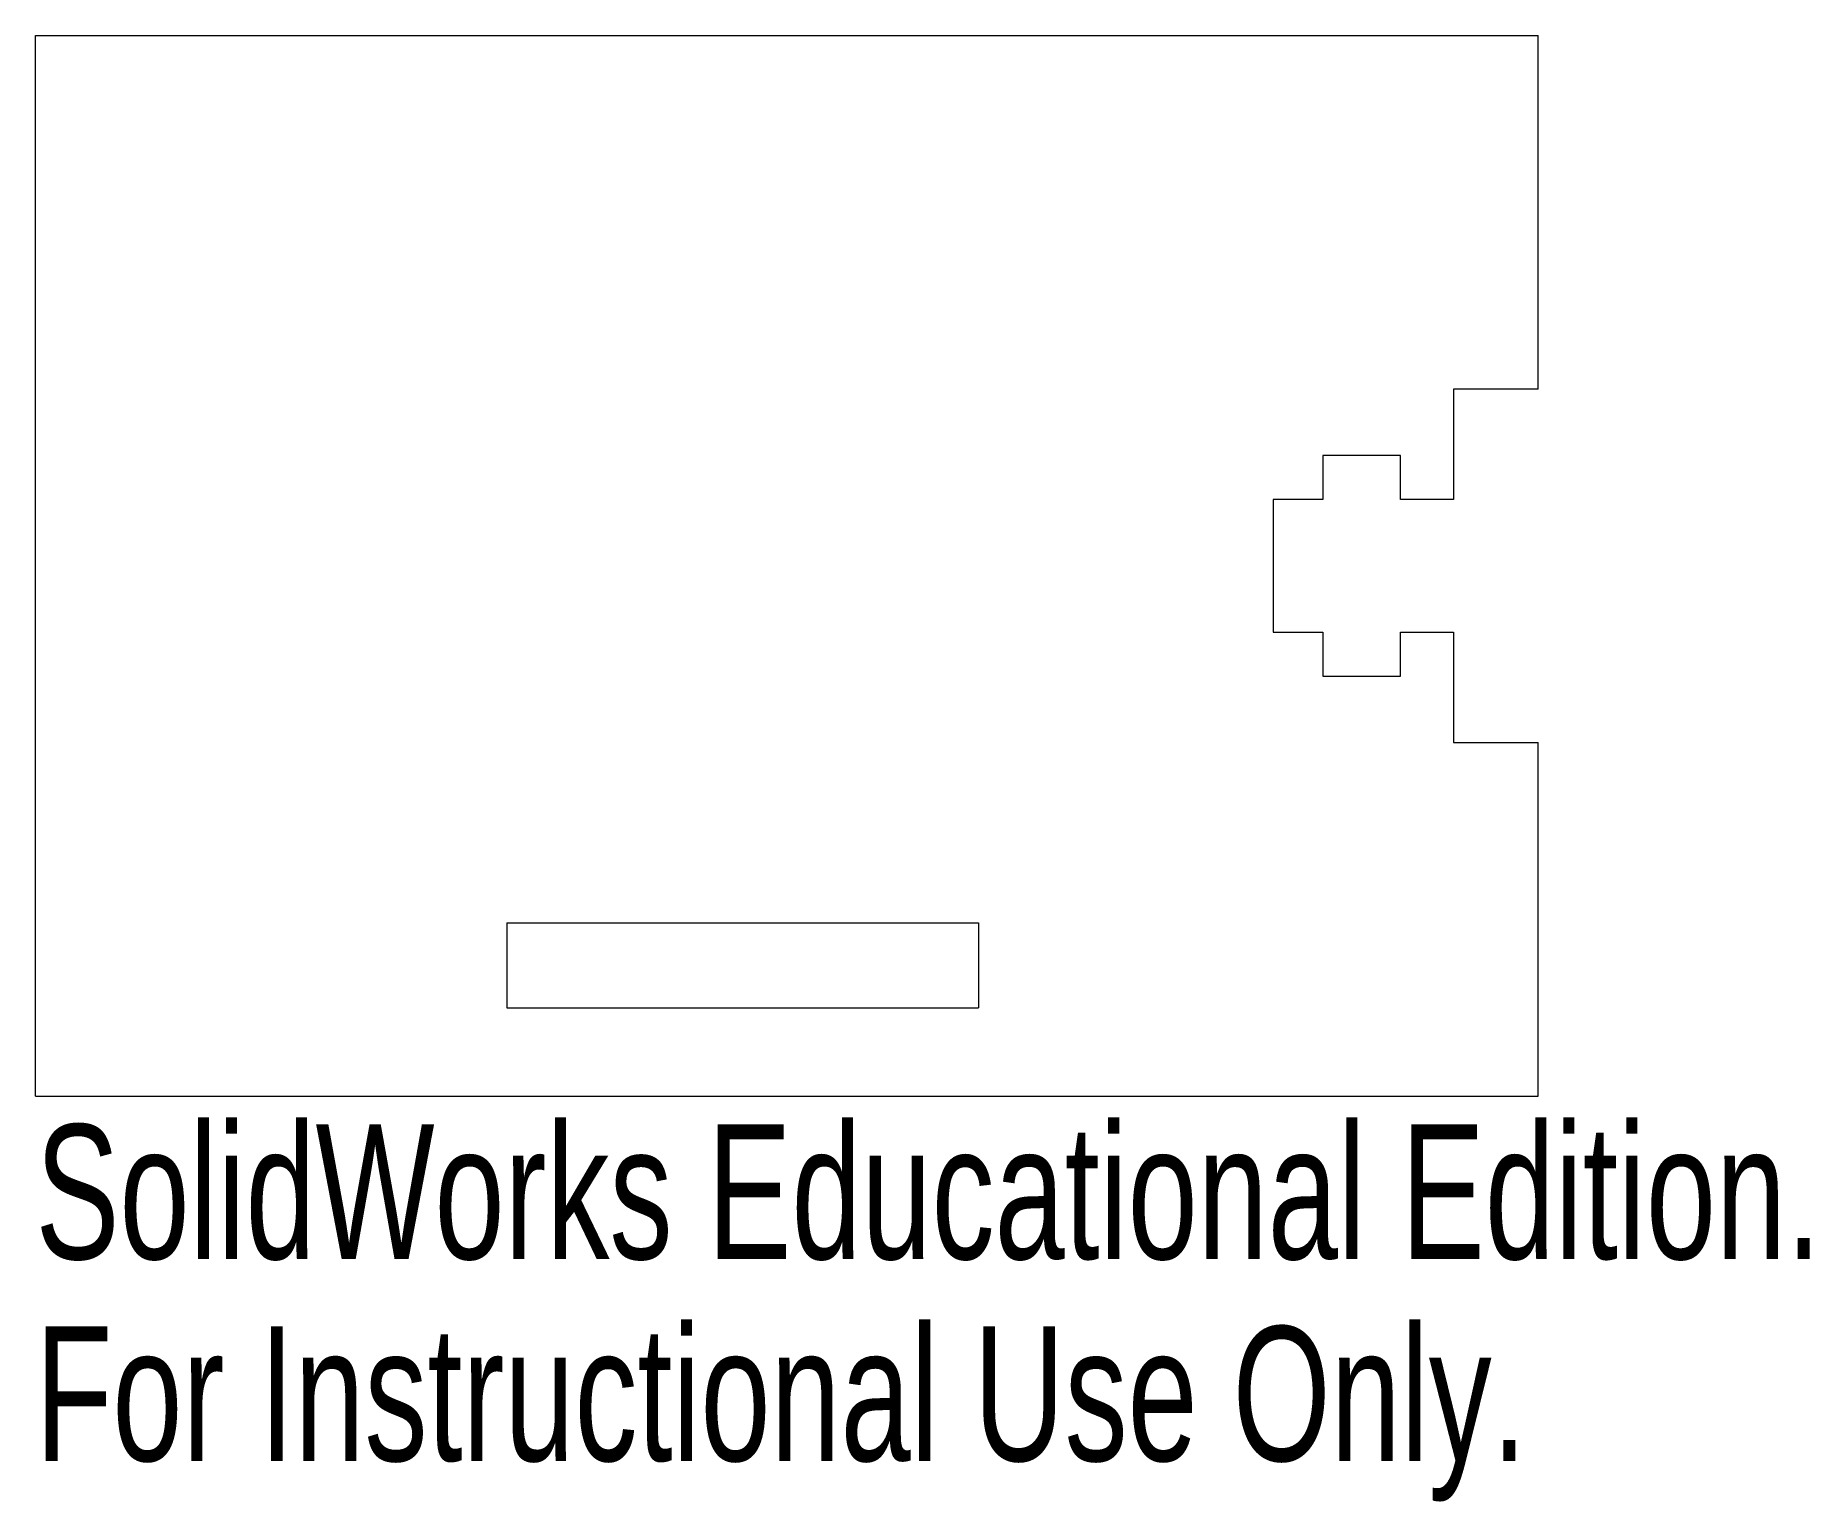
# Model space of a CAD drawing. Header units: inches. Extents: x 0 to 2.51, y -0.57 to 1.5.
import ezdxf

# ---------------------------------------------------------------- set-up
doc = ezdxf.new("R2010")
doc.units = ezdxf.units.IN
doc.header["$MEASUREMENT"] = 0
doc.styles.add('SLDTEXTSTYLE0', font='TXT', dxfattribs={"width": 0.7})

msp = doc.modelspace()

# ---------------------------------------------------------------- linework, layer by layer
at = {"color": 7, "linetype": 'Continuous', "lineweight": 15}
for p, q in [((0, 0), (0, 1.5)), ((0, 1.5), (2.125, 1.5)), ((2.125, 1), (2.125, 1.5)), ((2.005, 1), (2.005, 0.8438)), ((2.125, 1), (2.005, 1)), ((1.93, 0.9062), (1.8206, 0.9062)), ((1.8206, 0.9062), (1.8206, 0.8438)), ((1.93, 0.8438), (1.93, 0.9062)), ((1.8206, 0.8438), (1.75, 0.8438)), ((1.75, 0.8438), (1.75, 0.6562)), ((2.005, 0.8438), (1.93, 0.8438)), ((1.75, 0.6562), (1.8206, 0.6562)), ((1.8206, 0.6562), (1.8206, 0.5938)), ((1.93, 0.5938), (1.93, 0.6562)), ((1.93, 0.6562), (2.005, 0.6562)), ((2.005, 0.6562), (2.005, 0.5)), ((1.8206, 0.5938), (1.93, 0.5938)), ((2.005, 0.5), (2.125, 0.5)), ((2.125, 0), (2.125, 0.5)), ((0.6667, 0.245), (0.6667, 0.125)), ((0.6667, 0.245), (1.3333, 0.245)), ((1.3333, 0.245), (1.3333, 0.125)), ((0.6667, 0.125), (1.3333, 0.125)), ((0, 0), (2.125, 0))]:
    msp.add_line(p, q, dxfattribs=at)

# ---------------------------------------------------------------- texts
at = {"color": 7, "linetype": 'Continuous', "char_height": 0.1903, "attachment_point": 1, "style": 'SLDTEXTSTYLE0'}
for s, insert in [('SolidWorks Educational Edition.', (0, -0.0401)), ('For Instructional Use Only.', (0, -0.3256))]:
    msp.add_mtext(s, dxfattribs=dict(at, insert=insert))

doc.saveas('drawing.dxf')
